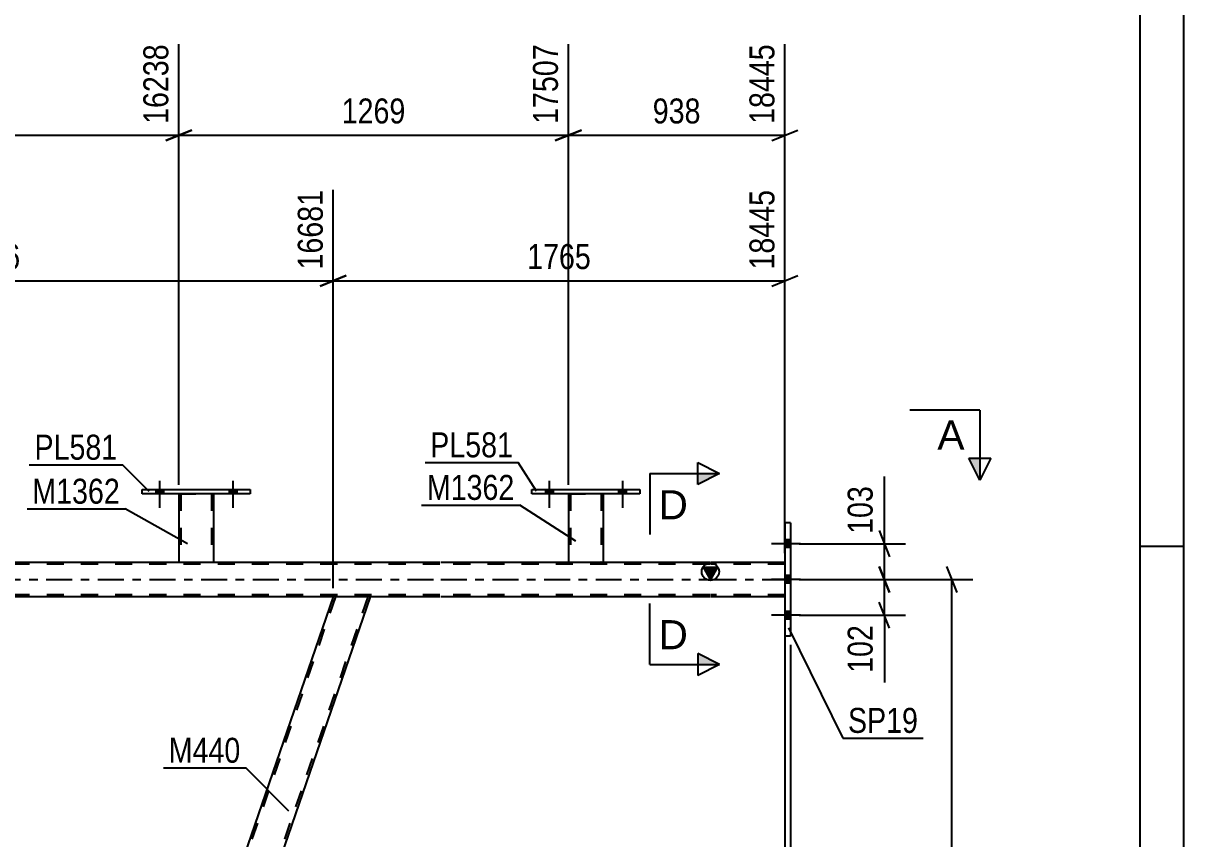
# Model space of a CAD drawing. Header units: millimetres. Extents: x 0 to 841, y 0 to 594.
# Drawn here: x 707.9 to 841, y 413.5 to 507 of the extents above; entities that cross this region are included whole.
import ezdxf

# ---------------------------------------------------------------- set-up
doc = ezdxf.new("R2010")
doc.units = ezdxf.units.MM
doc.linetypes.add('DXK_LINE_DOT2', pattern=[3.9198, 1.9599, -1.9599])
doc.linetypes.add('DXK_LINE_DOT3', pattern=[5.9187, 2.979, -0.9799, 0.9799, -0.9799])
doc.styles.add('Arial', font='ARIAL.TTF', dxfattribs={"height": 0.2})
doc.styles.add('Arial Narrow', font='ARIALN.TTF', dxfattribs={"height": 0.2})

# ---------------------------------------------------------------- blocks, each defined once
blk = doc.blocks.new('Unknown-122573538-1135')
at = {"color": 5, "linetype": 'Continuous'}
for p, q in [((841, 0), (841, 594)), ((836, 5), (836, 589)), ((841, 447), (836, 447))]:
    blk.add_line(p, q, dxfattribs=at)
blk = doc.blocks.new('Bolt-122573538-3383 - 3249')
at = {"linetype": 'Continuous'}
for points in [[(767.81, 453.04), (768.69, 453.04), (768.69, 453.52), (767.81, 453.52)], [(776.21, 453.04), (777.09, 453.04), (777.09, 453.52), (776.21, 453.52)]]:
    blk.add_hatch(color=1, dxfattribs=at).paths.add_polyline_path(points)
at = {"color": 1, "linetype": 'Continuous'}
for p, q in [((768.25, 454.52), (768.25, 451.4)), ((776.65, 454.52), (776.65, 451.4)), ((767.81, 453.52), (767.81, 453.04)), ((768.69, 453.52), (768.69, 453.04)), ((776.21, 453.52), (776.21, 453.04)), ((777.09, 453.52), (777.09, 453.04))]:
    blk.add_line(p, q, dxfattribs=at)
blk = doc.blocks.new('Part-122573538-3309 - 3249')
at = {"linetype": 'Continuous'}
blk.add_hatch(color=2, dxfattribs=at).paths.add_polyline_path([(786.73, 443.2), (785.93, 444.6), (787.53, 444.6)])
at = {"color": 2, "linetype": 'Continuous'}
for p, q in [((100.96, 445.2), (755.72, 445.2)), ((755.82, 445.2), (786.65, 445.2)), ((786.73, 443.2), (785.93, 444.6)), ((785.93, 444.6), (787.53, 444.6)), ((787.53, 444.6), (786.73, 443.2)), ((786.75, 445.2), (795.27, 445.2)), ((743.49, 441.2), (664.43, 441.2)), ((755.72, 441.2), (747.72, 441.2)), ((786.65, 441.2), (755.82, 441.2)), ((795.27, 441.2), (786.75, 441.2))]:
    blk.add_line(p, q, dxfattribs=at)
at = {"color": 7, "linetype": 'DXK_LINE_DOT2'}
for p, q in [((755.72, 444.96), (100.96, 444.96)), ((786.65, 444.96), (755.82, 444.96)), ((795.27, 444.96), (786.75, 444.96)), ((795.27, 445.2), (795.27, 441.2)), ((755.72, 441.44), (100.96, 441.44)), ((747.72, 441.2), (743.49, 441.2)), ((786.65, 441.44), (755.82, 441.44)), ((795.27, 441.44), (786.75, 441.44))]:
    blk.add_line(p, q, dxfattribs=at)
at = {"color": 7, "linetype": 'DXK_LINE_DOT3'}
for p, q in [((100.96, 443.2), (755.72, 443.2)), ((755.82, 443.2), (786.65, 443.2)), ((786.75, 443.2), (795.27, 443.2))]:
    blk.add_line(p, q, dxfattribs=at)
at = {"color": 2, "linetype": 'Continuous'}
blk.add_circle((786.73, 444.1), 1, dxfattribs=at)
blk = doc.blocks.new('Bolt-122573538-3384 - 3249')
at = {"linetype": 'Continuous'}
for points in [[(767.81, 453.04), (768.69, 453.04), (768.69, 453.52), (767.81, 453.52)], [(776.21, 453.04), (777.09, 453.04), (777.09, 453.52), (776.21, 453.52)]]:
    blk.add_hatch(color=1, dxfattribs=at).paths.add_polyline_path(points)
at = {"color": 1, "linetype": 'Continuous'}
for p, q in [((768.25, 454.52), (768.25, 451.4)), ((776.65, 454.52), (776.65, 451.4)), ((767.81, 453.52), (767.81, 453.04)), ((768.69, 453.52), (768.69, 453.04)), ((776.21, 453.52), (776.21, 453.04)), ((777.09, 453.52), (777.09, 453.04))]:
    blk.add_line(p, q, dxfattribs=at)
blk = doc.blocks.new('Part-122573538-3390 - 3249')
at = {"color": 2, "linetype": 'Continuous'}
for p, q in [((795.91, 449.7), (795.27, 449.7)), ((795.27, 449.7), (795.27, 436.7)), ((795.91, 449.7), (795.91, 436.7)), ((795.91, 436.7), (795.27, 436.7))]:
    blk.add_line(p, q, dxfattribs=at)
blk = doc.blocks.new('Part-122573538-3436 - 3249')
at = {"color": 7, "linetype": 'DXK_LINE_DOT2'}
for p, q in [((743.74, 441.2), (701.47, 318.42)), ((747.46, 441.2), (705.19, 318.42)), ((702.7, 322.74), (701.22, 318.42)), ((705.13, 318.42), (705.3, 318.42))]:
    blk.add_line(p, q, dxfattribs=at)
at = {"color": 2, "linetype": 'Continuous'}
for p, q in [((743.49, 441.2), (702.7, 322.74)), ((747.72, 441.2), (705.45, 318.42)), ((747.72, 441.2), (743.49, 441.2)), ((705.13, 318.42), (701.22, 318.42)), ((705.41, 318.42), (705.13, 318.42)), ((705.45, 318.42), (705.41, 318.42))]:
    blk.add_line(p, q, dxfattribs=at)
blk = doc.blocks.new('Bolt-122573538-3468 - 3249')
at = {"linetype": 'Continuous'}
for points in [[(795.27, 447.74), (795.27, 446.86), (795.91, 446.86), (795.91, 447.74)], [(795.27, 447.74), (795.27, 446.86), (795.91, 446.86), (795.91, 447.74)], [(795.27, 447.74), (795.27, 446.86), (795.91, 446.86), (795.91, 447.74)], [(795.27, 443.64), (795.27, 442.76), (795.91, 442.76), (795.91, 443.64)], [(795.27, 443.64), (795.27, 442.76), (795.91, 442.76), (795.91, 443.64)], [(795.27, 439.54), (795.27, 438.66), (795.91, 438.66), (795.91, 439.54)], [(795.27, 439.54), (795.27, 438.66), (795.91, 438.66), (795.91, 439.54)], [(795.27, 439.54), (795.27, 438.66), (795.91, 438.66), (795.91, 439.54)]]:
    blk.add_hatch(color=1, dxfattribs=at).paths.add_polyline_path(points)
at = {"color": 1, "linetype": 'Continuous'}
for p, q in [((797.07, 447.3), (793.75, 447.3)), ((797.07, 447.3), (793.75, 447.3)), ((797.07, 447.3), (793.75, 447.3)), ((795.91, 447.74), (795.27, 447.74)), ((795.91, 447.74), (795.27, 447.74)), ((795.91, 447.74), (795.27, 447.74)), ((795.91, 446.86), (795.27, 446.86)), ((795.91, 446.86), (795.27, 446.86)), ((795.91, 446.86), (795.27, 446.86)), ((797.07, 443.2), (793.75, 443.2)), ((797.07, 443.2), (793.75, 443.2)), ((795.91, 443.64), (795.27, 443.64)), ((795.91, 443.64), (795.27, 443.64)), ((795.91, 442.76), (795.27, 442.76)), ((795.91, 442.76), (795.27, 442.76)), ((797.07, 439.1), (793.75, 439.1)), ((797.07, 439.1), (793.75, 439.1)), ((797.07, 439.1), (793.75, 439.1)), ((795.91, 439.54), (795.27, 439.54)), ((795.91, 439.54), (795.27, 439.54)), ((795.91, 439.54), (795.27, 439.54)), ((795.91, 438.66), (795.27, 438.66)), ((795.91, 438.66), (795.27, 438.66)), ((795.91, 438.66), (795.27, 438.66))]:
    blk.add_line(p, q, dxfattribs=at)
blk = doc.blocks.new('Bolt-122573538-3496 - 3249')
at = {"linetype": 'Continuous'}
for points in [[(723.14, 453.04), (724.02, 453.04), (724.02, 453.52), (723.14, 453.52)], [(731.54, 453.04), (732.42, 453.04), (732.42, 453.52), (731.54, 453.52)]]:
    blk.add_hatch(color=1, dxfattribs=at).paths.add_polyline_path(points)
at = {"color": 1, "linetype": 'Continuous'}
for p, q in [((723.58, 454.52), (723.58, 451.4)), ((731.98, 454.52), (731.98, 451.4)), ((723.14, 453.52), (723.14, 453.04)), ((724.02, 453.52), (724.02, 453.04)), ((731.54, 453.52), (731.54, 453.04)), ((732.42, 453.52), (732.42, 453.04))]:
    blk.add_line(p, q, dxfattribs=at)
blk = doc.blocks.new('Bolt-122573538-3497 - 3249')
at = {"linetype": 'Continuous'}
for points in [[(723.14, 453.04), (724.02, 453.04), (724.02, 453.52), (723.14, 453.52)], [(731.54, 453.04), (732.42, 453.04), (732.42, 453.52), (731.54, 453.52)]]:
    blk.add_hatch(color=1, dxfattribs=at).paths.add_polyline_path(points)
at = {"color": 1, "linetype": 'Continuous'}
for p, q in [((723.58, 454.52), (723.58, 451.4)), ((731.98, 454.52), (731.98, 451.4)), ((723.14, 453.52), (723.14, 453.04)), ((724.02, 453.52), (724.02, 453.04)), ((731.54, 453.52), (731.54, 453.04)), ((732.42, 453.52), (732.42, 453.04))]:
    blk.add_line(p, q, dxfattribs=at)
blk = doc.blocks.new('Part-122573538-3529 - 3249')
at = {"color": 2, "linetype": 'Continuous'}
for p, q in [((725.78, 453.04), (725.78, 445.2)), ((729.78, 453.04), (729.78, 445.2)), ((725.78, 445.2), (729.78, 445.2))]:
    blk.add_line(p, q, dxfattribs=at)
at = {"color": 7, "linetype": 'DXK_LINE_DOT2'}
for p, q in [((725.78, 453.04), (729.78, 453.04)), ((725.78, 453.04), (725.78, 453.04)), ((725.78, 453.04), (725.78, 453.04)), ((726.02, 453.04), (726.02, 445.2)), ((729.54, 453.04), (729.54, 445.2)), ((729.78, 453.04), (729.78, 453.04)), ((729.78, 453.04), (729.78, 453.04)), ((729.49, 445.2), (729.52, 445.2)), ((729.49, 445.2), (729.52, 445.2)), ((729.52, 445.2), (729.54, 445.2)), ((729.52, 445.2), (729.54, 445.2))]:
    blk.add_line(p, q, dxfattribs=at)
blk = doc.blocks.new('Part-122573538-3534 - 3249')
at = {"color": 2, "linetype": 'Continuous'}
for p, q in [((721.58, 453.52), (733.98, 453.52)), ((721.58, 453.04), (721.58, 453.52)), ((733.98, 453.04), (721.58, 453.04)), ((733.98, 453.52), (733.98, 453.04))]:
    blk.add_line(p, q, dxfattribs=at)
blk = doc.blocks.new('Part-122573538-3539 - 3249')
at = {"color": 2, "linetype": 'Continuous'}
for p, q in [((770.45, 453.04), (770.45, 445.2)), ((774.45, 453.04), (774.45, 445.2)), ((770.45, 445.2), (774.45, 445.2))]:
    blk.add_line(p, q, dxfattribs=at)
at = {"color": 7, "linetype": 'DXK_LINE_DOT2'}
for p, q in [((770.45, 453.04), (774.45, 453.04)), ((770.45, 453.04), (770.45, 453.04)), ((770.45, 453.04), (770.45, 453.04)), ((770.69, 453.04), (770.69, 445.2)), ((774.21, 453.04), (774.21, 445.2)), ((774.45, 453.04), (774.45, 453.04)), ((774.45, 453.04), (774.45, 453.04)), ((774.19, 445.2), (774.16, 445.2)), ((774.16, 445.2), (774.19, 445.2)), ((774.21, 445.2), (774.19, 445.2)), ((774.19, 445.2), (774.21, 445.2))]:
    blk.add_line(p, q, dxfattribs=at)
blk = doc.blocks.new('Part-122573538-3544 - 3249')
at = {"color": 2, "linetype": 'Continuous'}
for p, q in [((766.25, 453.52), (778.65, 453.52)), ((766.25, 453.04), (766.25, 453.52)), ((778.65, 453.04), (766.25, 453.04)), ((778.65, 453.52), (778.65, 453.04))]:
    blk.add_line(p, q, dxfattribs=at)
blk = doc.blocks.new('StraightDimension-122573538-9643 - 3249')
at = {"color": 7, "linetype": 'Continuous'}
blk.add_line((795.91, 435.7), (795.91, 282.82), dxfattribs=at)
blk = doc.blocks.new('StraightDimension-122573538-4112 - 3249')
at = {"color": 7, "linetype": 'Continuous'}
for p, q in [((770.45, 454.04), (770.45, 504.59)), ((795.27, 446.2), (795.27, 504.59)), ((771.95, 494.75), (768.95, 493.55)), ((770.45, 494.15), (795.27, 494.15)), ((793.77, 493.55), (796.77, 494.75))]:
    blk.add_line(p, q, dxfattribs=at)
at = {"color": 0}
blk.add_wipeout([(786.21, 494.9), (786.21, 499.1), (779.52, 499.1), (779.52, 494.9)], dxfattribs=at)
at = {"color": 3, "style": 'Arial Narrow'}
blk.add_text('938', height=2.863, dxfattribs=at).set_placement((780.12, 495.5))
at = {"color": 0, "linetype": 'Continuous'}
blk.add_wipeout([(794.67, 505.19), (790.47, 505.19), (790.47, 494.85), (794.67, 494.85)], dxfattribs=at)
at = {"color": 3, "linetype": 'Continuous', "style": 'Arial Narrow'}
blk.add_text('18445', height=2.863, rotation=90.0002, dxfattribs=at).set_placement((794.07, 495.45))
blk = doc.blocks.new('StraightDimension-122573538-9899 - 3249')
at = {"color": 7, "linetype": 'Continuous'}
for p, q in [((743.49, 442.2), (743.49, 487.9)), ((795.27, 446.2), (795.27, 487.9)), ((744.99, 478.05), (741.99, 476.85)), ((793.77, 476.85), (796.77, 478.05)), ((743.49, 477.45), (795.27, 477.45))]:
    blk.add_line(p, q, dxfattribs=at)
at = {"color": 0}
blk.add_wipeout([(773.64, 478.2), (773.64, 482.4), (765.12, 482.4), (765.12, 478.2)], dxfattribs=at)
at = {"color": 3, "style": 'Arial Narrow'}
blk.add_text('1765', height=2.863, dxfattribs=at).set_placement((765.72, 478.8))
at = {"color": 0, "linetype": 'Continuous'}
blk.add_wipeout([(794.67, 488.5), (790.47, 488.5), (790.47, 478.15), (794.67, 478.15)], dxfattribs=at)
at = {"color": 3, "linetype": 'Continuous', "style": 'Arial Narrow'}
blk.add_text('18445', height=2.863, rotation=90.0002, dxfattribs=at).set_placement((794.07, 478.75))
blk = doc.blocks.new('StraightDimension-122573538-4132 - 3249')
at = {"color": 7, "linetype": 'Continuous'}
for p, q in [((675.02, 454.04), (675.02, 504.59)), ((725.78, 454.04), (725.78, 504.59)), ((676.52, 494.75), (673.52, 493.55)), ((675.02, 494.15), (725.78, 494.15)), ((724.28, 493.55), (727.28, 494.75))]:
    blk.add_line(p, q, dxfattribs=at)
at = {"color": 0}
blk.add_wipeout([(704.66, 494.9), (704.66, 499.1), (696.15, 499.1), (696.15, 494.9)], dxfattribs=at)
at = {"color": 3, "style": 'Arial Narrow'}
blk.add_text('1269', height=2.863, dxfattribs=at).set_placement((696.75, 495.5))
at = {"color": 0, "linetype": 'Continuous'}
blk.add_wipeout([(725.18, 505.19), (720.98, 505.19), (720.98, 494.85), (725.18, 494.85)], dxfattribs=at)
at = {"color": 3, "linetype": 'Continuous', "style": 'Arial Narrow'}
blk.add_text('16238', height=2.863, rotation=90.0002, dxfattribs=at).set_placement((724.58, 495.45))
blk = doc.blocks.new('StraightDimension-122573538-9570 - 3249')
at = {"color": 7, "linetype": 'Continuous'}
for p, q in [((806.68, 447.3), (806.68, 455.03)), ((806.68, 447.3), (806.68, 455.03)), ((806.08, 448.8), (807.28, 445.8)), ((796.91, 447.3), (809.08, 447.3)), ((806.68, 443.2), (806.68, 447.3)), ((807.28, 441.7), (806.08, 444.7)), ((796.91, 443.2), (809.08, 443.2))]:
    blk.add_line(p, q, dxfattribs=at)
at = {"color": 0}
blk.add_wipeout([(805.93, 454.51), (801.73, 454.51), (801.73, 447.83), (805.93, 447.83)], dxfattribs=at)
at = {"color": 3, "style": 'Arial Narrow'}
blk.add_text('103', height=2.863, rotation=90.0002, dxfattribs=at).set_placement((805.33, 448.43))
blk = doc.blocks.new('StraightDimension-122573538-4031 - 3249')
at = {"color": 7, "linetype": 'Continuous'}
for p, q in [((815.02, 441.7), (813.82, 444.7)), ((796.91, 443.2), (816.82, 443.2)), ((814.42, 316.42), (814.42, 443.2)), ((813.82, 317.92), (815.02, 314.92)), ((765.98, 316.42), (816.82, 316.42))]:
    blk.add_line(p, q, dxfattribs=at)
at = {"color": 0}
blk.add_wipeout([(813.67, 384.06), (809.47, 384.06), (809.47, 375.55), (813.67, 375.55)], dxfattribs=at)
at = {"color": 3, "style": 'Arial Narrow'}
blk.add_text('3170', height=2.863, rotation=90.0002, dxfattribs=at).set_placement((813.07, 376.15))
blk = doc.blocks.new('StraightDimension-122573538-4041 - 3249')
at = {"color": 7, "linetype": 'Continuous'}
for p, q in [((795.27, 440.2), (795.27, 374.81)), ((764.34, 319.42), (764.34, 380.06)), ((765.84, 377.81), (762.84, 376.61)), ((764.34, 377.21), (795.27, 377.21)), ((793.77, 376.61), (796.77, 377.81))]:
    blk.add_line(p, q, dxfattribs=at)
at = {"color": 0}
blk.add_wipeout([(784.06, 377.96), (784.06, 382.16), (775.55, 382.16), (775.55, 377.96)], dxfattribs=at)
at = {"color": 3, "style": 'Arial Narrow'}
blk.add_text('1091', height=2.863, dxfattribs=at).set_placement((776.15, 378.56))
blk = doc.blocks.new('StraightDimension-122573538-4122 - 3249')
at = {"color": 7, "linetype": 'Continuous'}
for p, q in [((725.78, 454.04), (725.78, 504.59)), ((770.45, 454.04), (770.45, 504.59)), ((727.28, 494.75), (724.28, 493.55)), ((725.78, 494.15), (770.45, 494.15)), ((768.95, 493.55), (771.95, 494.75))]:
    blk.add_line(p, q, dxfattribs=at)
at = {"color": 0}
blk.add_wipeout([(752.37, 494.9), (752.37, 499.1), (743.86, 499.1), (743.86, 494.9)], dxfattribs=at)
at = {"color": 3, "style": 'Arial Narrow'}
blk.add_text('1269', height=2.863, dxfattribs=at).set_placement((744.46, 495.5))
at = {"color": 0, "linetype": 'Continuous'}
blk.add_wipeout([(769.85, 505.19), (765.65, 505.19), (765.65, 494.85), (769.85, 494.85)], dxfattribs=at)
at = {"color": 3, "linetype": 'Continuous', "style": 'Arial Narrow'}
blk.add_text('17507', height=2.863, rotation=90.0002, dxfattribs=at).set_placement((769.25, 495.45))
blk = doc.blocks.new('StraightDimension-122573538-9571 - 3249')
at = {"color": 7, "linetype": 'Continuous'}
for p, q in [((806.08, 444.7), (807.28, 441.7)), ((796.91, 443.2), (809.08, 443.2)), ((806.68, 439.1), (806.68, 443.2)), ((807.28, 437.6), (806.08, 440.6)), ((796.91, 439.1), (809.08, 439.1)), ((806.68, 439.1), (806.68, 431.37)), ((806.68, 439.1), (806.68, 431.37))]:
    blk.add_line(p, q, dxfattribs=at)
at = {"color": 0}
blk.add_wipeout([(805.93, 438.58), (801.73, 438.58), (801.73, 431.89), (805.93, 431.89)], dxfattribs=at)
at = {"color": 3, "style": 'Arial Narrow'}
blk.add_text('102', height=2.863, rotation=90.0002, dxfattribs=at).set_placement((805.33, 432.49))
blk = doc.blocks.new('StraightDimension-122573538-9900 - 3249')
at = {"color": 7, "linetype": 'Continuous'}
for p, q in [((664.43, 442.2), (664.43, 492.4)), ((743.49, 442.2), (743.49, 487.9)), ((665.93, 478.05), (662.93, 476.85)), ((741.99, 476.85), (744.99, 478.05)), ((664.43, 477.45), (743.49, 477.45))]:
    blk.add_line(p, q, dxfattribs=at)
at = {"color": 0}
blk.add_wipeout([(708.22, 478.2), (708.22, 482.4), (699.7, 482.4), (699.7, 478.2)], dxfattribs=at)
at = {"color": 3, "style": 'Arial Narrow'}
blk.add_text('1976', height=2.863, dxfattribs=at).set_placement((700.3, 478.8))
at = {"color": 0, "linetype": 'Continuous'}
blk.add_wipeout([(742.89, 488.5), (738.69, 488.5), (738.69, 478.15), (742.89, 478.15)], dxfattribs=at)
at = {"color": 3, "linetype": 'Continuous', "style": 'Arial Narrow'}
blk.add_text('16681', height=2.863, rotation=90.0002, dxfattribs=at).set_placement((742.29, 478.75))
blk = doc.blocks.new('Mark-122573538-3432 - 3249')
at = {"color": 0}
blk.add_wipeout([(732.86, 422.18), (732.86, 425.18), (724.63, 425.18), (724.63, 422.18)], dxfattribs=at)
blk.add_wipeout([(732.86, 422.18), (732.86, 425.18), (724.63, 425.18), (724.63, 422.18)], dxfattribs=at)
at = {"color": 30, "linetype": 'Continuous'}
for p in [(724.03, 421.58), (738.41, 416.63)]:
    blk.add_line(p, (733.46, 421.58), dxfattribs=at)
at = {"color": 3, "style": 'Arial Narrow'}
blk.add_text('M440', height=2.863, dxfattribs=at).set_placement((724.63, 422.18))
blk = doc.blocks.new('SectionMark-122573538-4824 - 3249')
at = {"linetype": 'Continuous'}
blk.add_hatch(color=6, dxfattribs=at).paths.add_polyline_path([(816.36, 457.1), (817.61, 457.1), (817.61, 454.6)])
at = {"color": 6, "linetype": 'Continuous'}
for p, q in [((817.61, 462.6), (809.61, 462.6)), ((817.61, 462.6), (817.61, 454.6)), ((816.36, 457.1), (818.86, 457.1)), ((817.61, 454.6), (816.36, 457.1)), ((818.86, 457.1), (817.61, 454.6))]:
    blk.add_line(p, q, dxfattribs=at)
at = {"color": 0, "linetype": 'Continuous'}
blk.add_wipeout([(815.86, 458.1), (815.86, 461.6), (812.75, 461.6), (812.75, 458.1)], dxfattribs=at)
at = {"color": 3, "linetype": 'Continuous', "style": 'Arial'}
blk.add_text('A', height=3.34, dxfattribs=at).set_placement((812.75, 458.1))
blk = doc.blocks.new('Mark-122573538-3386 - 3249')
at = {"color": 0}
blk.add_wipeout([(810.54, 425.61), (810.54, 428.61), (802.5, 428.61), (802.5, 425.61)], dxfattribs=at)
blk.add_wipeout([(810.54, 425.61), (810.54, 428.61), (802.5, 428.61), (802.5, 425.61)], dxfattribs=at)
at = {"color": 30, "linetype": 'Continuous'}
for p, q in [((795.67, 437.67), (801.9, 425.01)), ((801.9, 425.01), (811.14, 425.01))]:
    blk.add_line(p, q, dxfattribs=at)
at = {"color": 3, "style": 'Arial Narrow'}
blk.add_text('SP19', height=2.863, dxfattribs=at).set_placement((802.5, 425.61))
blk = doc.blocks.new('Mark-122573538-3525 - 3249')
at = {"color": 0}
blk.add_wipeout([(719.04, 451.89), (719.04, 454.89), (708.99, 454.89), (708.99, 451.89)], dxfattribs=at)
blk.add_wipeout([(719.04, 451.89), (719.04, 454.89), (708.99, 454.89), (708.99, 451.89)], dxfattribs=at)
at = {"color": 30, "linetype": 'Continuous'}
for p in [(708.39, 451.29), (726.79, 447.29)]:
    blk.add_line(p, (719.64, 451.29), dxfattribs=at)
at = {"color": 3, "style": 'Arial Narrow'}
blk.add_text('M1362', height=2.863, dxfattribs=at).set_placement((708.99, 451.89))
blk = doc.blocks.new('Mark-122573538-3530 - 3249')
at = {"color": 0}
blk.add_wipeout([(718.74, 456.94), (718.74, 459.94), (709.24, 459.94), (709.24, 456.94)], dxfattribs=at)
blk.add_wipeout([(718.74, 456.94), (718.74, 459.94), (709.24, 459.94), (709.24, 456.94)], dxfattribs=at)
at = {"color": 30, "linetype": 'Continuous'}
for p in [(708.64, 456.34), (722.38, 453.3)]:
    blk.add_line(p, (719.34, 456.34), dxfattribs=at)
at = {"color": 3, "style": 'Arial Narrow'}
blk.add_text('PL581', height=2.863, dxfattribs=at).set_placement((709.24, 456.94))
blk = doc.blocks.new('Mark-122573538-3535 - 3249')
at = {"color": 0}
blk.add_wipeout([(764.27, 452.33), (764.27, 455.33), (754.22, 455.33), (754.22, 452.33)], dxfattribs=at)
blk.add_wipeout([(764.27, 452.33), (764.27, 455.33), (754.22, 455.33), (754.22, 452.33)], dxfattribs=at)
at = {"color": 30, "linetype": 'Continuous'}
for p in [(753.62, 451.73), (771.31, 447.61)]:
    blk.add_line(p, (764.87, 451.73), dxfattribs=at)
at = {"color": 3, "style": 'Arial Narrow'}
blk.add_text('M1362', height=2.863, dxfattribs=at).set_placement((754.22, 452.33))
blk = doc.blocks.new('Mark-122573538-3540 - 3249')
at = {"color": 0}
blk.add_wipeout([(764.11, 457.21), (764.11, 460.21), (754.61, 460.21), (754.61, 457.21)], dxfattribs=at)
blk.add_wipeout([(764.11, 457.21), (764.11, 460.21), (754.61, 460.21), (754.61, 457.21)], dxfattribs=at)
at = {"color": 30, "linetype": 'Continuous'}
for p in [(754.01, 456.61), (766.79, 453.33)]:
    blk.add_line(p, (764.71, 456.61), dxfattribs=at)
at = {"color": 3, "style": 'Arial Narrow'}
blk.add_text('PL581', height=2.863, dxfattribs=at).set_placement((754.61, 457.21))
blk = doc.blocks.new('SectionMark-122573538-4822 - 3249')
at = {"linetype": 'Continuous'}
for points in [[(785.28, 454.1), (785.28, 455.35), (787.78, 455.35)], [(785.28, 433.45), (785.28, 434.7), (787.78, 433.45)]]:
    blk.add_hatch(color=6, dxfattribs=at).paths.add_polyline_path(points)
at = {"color": 6, "linetype": 'Continuous'}
for p, q in [((785.28, 454.1), (785.28, 456.6)), ((785.28, 456.6), (787.78, 455.35)), ((779.78, 455.35), (779.78, 448.35)), ((779.78, 455.35), (787.78, 455.35)), ((787.78, 455.35), (785.28, 454.1)), ((779.78, 433.45), (779.78, 440.45)), ((787.78, 433.45), (785.28, 434.7)), ((785.28, 434.7), (785.28, 432.2)), ((779.78, 433.45), (787.78, 433.45)), ((787.78, 433.45), (785.28, 432.2))]:
    blk.add_line(p, q, dxfattribs=at)
at = {"color": 0, "linetype": 'Continuous'}
for points in [[(784.15, 450.1), (784.15, 453.6), (780.78, 453.6), (780.78, 450.1)], [(784.15, 435.2), (784.15, 438.7), (780.78, 438.7), (780.78, 435.2)]]:
    blk.add_wipeout(points, dxfattribs=at)
at = {"color": 3, "linetype": 'Continuous', "style": 'Arial'}
for p in [(780.78, 450.1), (780.78, 435.2)]:
    blk.add_text('D', height=3.34, dxfattribs=at).set_placement(p)

msp = doc.modelspace()

# ---------------------------------------------------------------- block references
for name in ['Unknown-122573538-1135', 'Bolt-122573538-3496 - 3249', 'Bolt-122573538-3497 - 3249', 'Bolt-122573538-3383 - 3249', 'Bolt-122573538-3384 - 3249', 'Part-122573538-3534 - 3249', 'Part-122573538-3529 - 3249', 'Part-122573538-3544 - 3249', 'Part-122573538-3539 - 3249', 'Part-122573538-3390 - 3249', 'Bolt-122573538-3468 - 3249', 'Part-122573538-3309 - 3249', 'Part-122573538-3436 - 3249']:
    msp.add_blockref(name, (0, 0))

# ---------------------------------------------------------------- next in the draw order: block references
for name in ['StraightDimension-122573538-4132 - 3249', 'StraightDimension-122573538-4112 - 3249', 'StraightDimension-122573538-9643 - 3249']:
    msp.add_blockref(name, (0, 0))

# ---------------------------------------------------------------- next in the draw order: block references
for name in ['StraightDimension-122573538-9899 - 3249', 'Mark-122573538-3432 - 3249']:
    msp.add_blockref(name, (0, 0))

# ---------------------------------------------------------------- next in the draw order: block references
for name in ['StraightDimension-122573538-4122 - 3249', 'StraightDimension-122573538-9570 - 3249']:
    msp.add_blockref(name, (0, 0))

# ---------------------------------------------------------------- next in the draw order: block references
for name in ['StraightDimension-122573538-9900 - 3249', 'StraightDimension-122573538-4031 - 3249']:
    msp.add_blockref(name, (0, 0))

# ---------------------------------------------------------------- next in the draw order: block references
for name in ['SectionMark-122573538-4824 - 3249', 'StraightDimension-122573538-4041 - 3249']:
    msp.add_blockref(name, (0, 0))

# ---------------------------------------------------------------- next in the draw order: block references
for name in ['SectionMark-122573538-4822 - 3249', 'Mark-122573538-3535 - 3249', 'Mark-122573538-3525 - 3249', 'StraightDimension-122573538-9571 - 3249']:
    msp.add_blockref(name, (0, 0))

# ---------------------------------------------------------------- next in the draw order: block references
for name in ['Mark-122573538-3530 - 3249', 'Mark-122573538-3540 - 3249', 'Mark-122573538-3386 - 3249']:
    msp.add_blockref(name, (0, 0))

doc.saveas('drawing.dxf')
